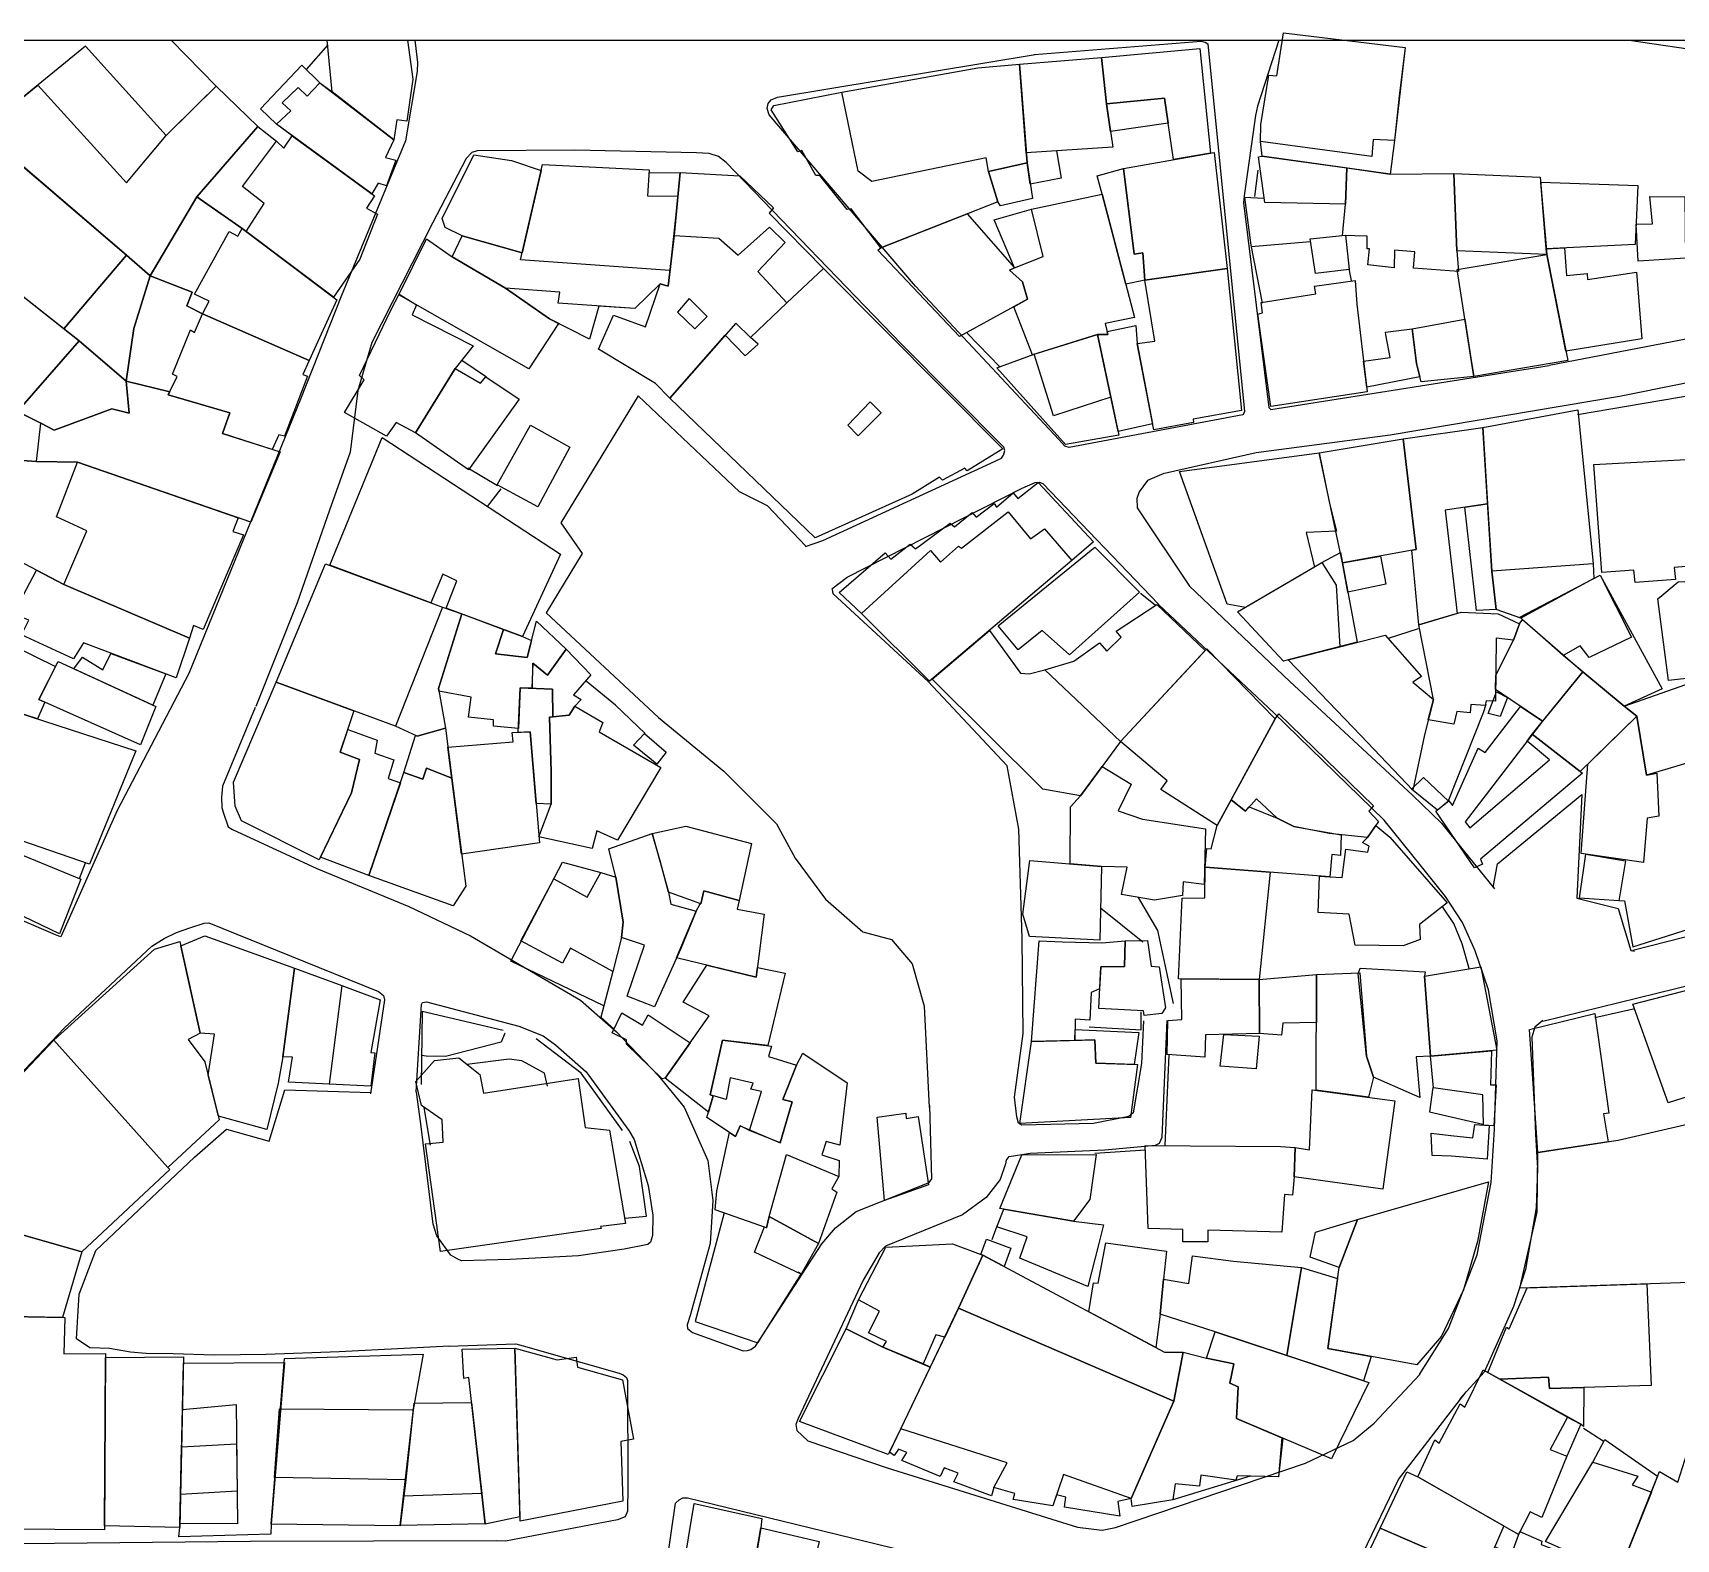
# Model space of a CAD drawing. Header units: centimetres. Extents: x 6155 to 7007, y 1466 to 2152.
# Drawn here: x 6301 to 6462.6, y 2003.4 to 2151.5 of the extents above; entities that cross this region are included whole.
import ezdxf

# ---------------------------------------------------------------- set-up
doc = ezdxf.new("R2010")
doc.units = ezdxf.units.CM

msp = doc.modelspace()

# ---------------------------------------------------------------- linework, layer by layer
at = {"color": 7}
for points in [[(6155.54, 2150.82), (7006.83, 2150.82), (7006.83, 1468.12), (6155.54, 1468.12)], [(6434.89, 2140.95), (6434.48, 2137.64), (6421.88, 2139.41), (6421.73, 2140.85), (6421.76, 2142.51), (6422.56, 2147.35), (6423.32, 2147.31), (6423.99, 2151.52), (6435.96, 2150.09), (6434.89, 2140.95)], [(6421.73, 2140.85), (6421.76, 2142.51), (6422.56, 2147.35), (6423.32, 2147.31), (6423.99, 2151.52), (6435.96, 2150.09), (6435.37, 2145.29), (6434.89, 2140.95), (6432.82, 2141.05), (6432.69, 2139.36), (6421.73, 2140.85)], [(6279.41, 2141.85), (6287.41, 2149.17), (6310.22, 2129.66), (6304.06, 2122.42), (6279.41, 2141.85)], [(6406.57, 2144.54), (6407.19, 2140.29), (6398.69, 2139.72), (6398.02, 2148.46), (6406.09, 2149.1), (6406.57, 2144.54)], [(6413.18, 2139.06), (6412.3, 2145.1), (6406.57, 2144.54), (6406.09, 2149.1), (6415.75, 2149.98), (6416.8, 2139.69), (6413.18, 2139.06)], [(6324.97, 2142.56), (6323.38, 2144.06), (6327.46, 2148.36), (6329.23, 2146.6), (6336.49, 2140.99), (6335.68, 2139.28), (6336.69, 2138.99), (6335.79, 2136.49), (6334.98, 2136.75), (6334.34, 2135.68), (6324.97, 2142.56)], [(6398.77, 2138.73), (6394.98, 2137.89), (6395.9, 2134.91), (6384.4, 2130.39), (6381.49, 2134.21), (6381.07, 2134.14), (6378.38, 2137.51), (6378, 2137.49), (6376.63, 2139.95), (6376.23, 2139.81), (6373.61, 2143.95), (6373.86, 2144.38), (6380.55, 2145.69), (6393.93, 2148.09), (6398.02, 2148.46), (6398.77, 2138.73)], [(6382.16, 2137.92), (6380.55, 2145.69), (6393.93, 2148.09), (6398.02, 2148.46), (6398.77, 2138.73), (6394.98, 2137.89), (6394.74, 2139.24), (6383.52, 2136.92), (6382.16, 2137.92)], [(6301.49, 2146.38), (6310.23, 2136.76), (6314.11, 2141.42), (6319.02, 2146.27), (6323.14, 2142.33), (6317.13, 2135.4), (6312.53, 2127.63), (6310.22, 2129.66), (6296.05, 2141.78), (6299.22, 2144.52), (6301.49, 2146.38)], [(6326.51, 2141.41), (6324.97, 2142.56), (6326.37, 2143.86), (6325.54, 2144.64), (6327.1, 2146.16), (6327.98, 2145.31), (6329.23, 2146.6), (6330.45, 2145.71), (6336.49, 2140.99), (6335.68, 2139.28), (6336.69, 2138.99), (6335.79, 2136.49), (6334.98, 2136.75), (6334.34, 2135.68), (6326.51, 2141.41)], [(6412.66, 2142.63), (6406.97, 2141.81), (6406.57, 2144.54), (6412.3, 2145.1), (6412.66, 2142.63)], [(6305.57, 2121.23), (6299.49, 2114.3), (6294.7, 2117.01), (6291.55, 2119.48), (6271.67, 2135.11), (6279.48, 2141.89), (6305.57, 2121.23)], [(6323.14, 2142.33), (6324.96, 2140.88), (6325.68, 2140.19), (6326.51, 2141.41), (6334.6, 2135.49), (6333.83, 2134.27), (6334.91, 2133.69), (6333.17, 2129.27), (6330.56, 2125.54), (6321.99, 2132), (6321.59, 2132.3), (6317.13, 2135.4), (6323.14, 2142.33)], [(6321.99, 2132), (6323.77, 2134.75), (6321.62, 2136.4), (6324.96, 2140.88), (6325.68, 2140.19), (6326.51, 2141.41), (6334.6, 2135.49), (6333.83, 2134.27), (6334.91, 2133.69), (6333.17, 2129.27), (6330.56, 2125.54), (6321.99, 2132)], [(6350.98, 2138), (6349.13, 2129.9), (6343.24, 2131.55), (6341.55, 2132.39), (6341.27, 2133.28), (6344.37, 2139.54), (6348.06, 2138.96), (6350.98, 2138)], [(6410.35, 2127.22), (6410.17, 2129.89), (6409.3, 2129.75), (6408.26, 2138.2), (6417.18, 2139.75), (6418.44, 2128.36), (6410.35, 2127.22)], [(6430.2, 2138.24), (6430.09, 2134.67), (6422.16, 2134.85), (6421.54, 2139.34), (6421.88, 2139.41), (6430.2, 2138.24)], [(6356.67, 2124.66), (6355.73, 2121.42), (6351.8, 2123.41), (6347.49, 2126.41), (6342.23, 2129.49), (6343.24, 2131.55), (6349.13, 2129.9), (6351.12, 2138.59), (6361.62, 2138.05), (6361.6, 2137.76), (6364.67, 2137.79), (6364.44, 2135.45), (6363.66, 2128.15), (6363.48, 2126.6), (6362.69, 2126.84), (6360.21, 2124.42), (6356.67, 2124.66)], [(6363.48, 2126.6), (6362.69, 2126.84), (6360.21, 2124.42), (6352.67, 2124.94), (6352.84, 2126.02), (6347.49, 2126.41), (6342.23, 2129.49), (6343.24, 2131.55), (6349.13, 2129.9), (6351.12, 2138.59), (6361.62, 2138.05), (6361.6, 2137.76), (6364.67, 2137.79), (6364.06, 2131.6), (6363.48, 2126.6)], [(6363.66, 2128.15), (6348.97, 2129.2), (6351.12, 2138.59), (6361.62, 2138.05), (6361.46, 2135.51), (6364.44, 2135.45), (6363.66, 2128.15)], [(6364.67, 2137.79), (6370.52, 2137.47), (6373.85, 2134.31), (6373.4, 2133.81), (6378.77, 2128.34), (6375.16, 2124.97), (6371.59, 2121.56), (6370.14, 2122.97), (6363.63, 2115.59), (6362.25, 2117.06), (6356.64, 2120.43), (6358.1, 2123.77), (6361.26, 2122.61), (6362.69, 2126.84), (6363.48, 2126.6), (6364.06, 2131.6), (6364.67, 2137.79)], [(6398.77, 2138.73), (6399.31, 2135.23), (6396.15, 2134.53), (6395.9, 2134.91), (6394.98, 2137.89), (6398.77, 2138.73)], [(6410.35, 2127.22), (6408.48, 2126.82), (6406.15, 2135.67), (6405.66, 2137.47), (6408.26, 2138.2), (6409.3, 2129.75), (6410.17, 2129.89), (6410.35, 2127.22)], [(6440.74, 2137.68), (6441.02, 2130.1), (6441.21, 2128.07), (6436.77, 2128.38), (6436.91, 2129.98), (6434.91, 2130.15), (6434.88, 2128.43), (6432.28, 2128.72), (6432.45, 2130.3), (6432.22, 2130.3), (6432.21, 2131.54), (6429.79, 2131.6), (6430.09, 2134.67), (6430.2, 2138.24), (6434.48, 2137.64), (6440.74, 2137.68)], [(6449.23, 2137.32), (6449.88, 2129.74), (6441.02, 2130.1), (6440.74, 2137.68), (6449.23, 2137.32)], [(6449.28, 2136.83), (6458.84, 2136.52), (6458.56, 2130.7), (6449.83, 2130.28), (6449.28, 2136.83)], [(6317.13, 2135.4), (6319.57, 2133.7), (6319.64, 2133.65), (6321.59, 2132.3), (6330.91, 2125.27), (6328.19, 2119.31), (6317.68, 2123.88), (6316.14, 2124.68), (6316.67, 2126.03), (6312.53, 2127.63), (6317.13, 2135.4)], [(6395.53, 2133.13), (6399.21, 2134.18), (6406.15, 2135.67), (6409.35, 2123.53), (6406.45, 2122.95), (6406.71, 2121.87), (6405.69, 2121.85), (6399.31, 2119.88), (6397.48, 2124.59), (6398.83, 2125.34), (6398.33, 2127.04), (6397.06, 2128.18), (6397.55, 2128.41), (6395.53, 2133.13)], [(6399.21, 2134.18), (6406.15, 2135.67), (6409.35, 2123.53), (6406.45, 2122.95), (6406.71, 2121.87), (6405.69, 2121.85), (6399.31, 2119.88), (6397.48, 2124.59), (6398.83, 2125.34), (6398.33, 2127.04), (6397.06, 2128.18), (6397.55, 2128.41), (6400.37, 2129.53), (6399.21, 2134.18)], [(6463.52, 2129.36), (6458.87, 2129.09), (6458.66, 2132.72), (6460.28, 2132.76), (6460.02, 2135.44), (6463.45, 2135.4), (6463.52, 2129.36)], [(6392.88, 2133.72), (6397.55, 2128.41), (6397.06, 2128.18), (6398.33, 2127.04), (6398.83, 2125.34), (6392.14, 2121.66), (6384.09, 2130.14), (6384.4, 2130.39), (6392.88, 2133.72)], [(6317.68, 2123.88), (6318.34, 2125.13), (6316.9, 2125.83), (6320.31, 2131.98), (6321.17, 2131.53), (6321.59, 2132.3), (6330.91, 2125.27), (6328.19, 2119.31), (6317.68, 2123.88)], [(6364.06, 2131.6), (6368.45, 2131.32), (6370.38, 2129.67), (6373.43, 2132.42), (6374.98, 2130.9), (6372.3, 2128.07), (6375.16, 2124.97), (6371.59, 2121.56), (6370.14, 2122.97), (6363.63, 2115.59), (6362.25, 2117.06), (6356.64, 2120.43), (6358.1, 2123.77), (6361.26, 2122.61), (6362.69, 2126.84), (6363.48, 2126.6), (6364.06, 2131.6)], [(6426.62, 2131.26), (6430.08, 2131.63), (6430.44, 2128.24), (6427.12, 2127.85), (6426.62, 2131.26)], [(6352.7, 2122.96), (6349.77, 2118.48), (6337.01, 2125.75), (6339.71, 2131.28), (6342.23, 2129.49), (6347.49, 2126.41), (6351.8, 2123.41), (6352.7, 2122.96)], [(6441.06, 2128.25), (6449.88, 2129.74), (6451.94, 2119.3), (6442.69, 2117.74), (6441.06, 2128.25)], [(6449.83, 2130.28), (6451.62, 2130.37), (6451.81, 2127.68), (6453.84, 2127.85), (6453.88, 2127.27), (6458.71, 2127.99), (6459.22, 2121.45), (6451.76, 2120.21), (6450.28, 2127.74), (6449.88, 2129.74), (6449.83, 2130.28)], [(6312.53, 2127.63), (6310.94, 2122.44), (6310.2, 2117.28), (6305.57, 2121.23), (6304.06, 2122.42), (6310.22, 2129.66), (6312.53, 2127.63)], [(6378.77, 2128.34), (6396.38, 2110.63), (6392.89, 2108.45), (6392.64, 2108.71), (6390.47, 2107.53), (6390.16, 2107.82), (6387.47, 2106.18), (6377.95, 2101.87), (6363.63, 2115.59), (6369.09, 2121.79), (6371.04, 2119.78), (6372.34, 2120.91), (6371.59, 2121.56), (6375.16, 2124.97), (6378.77, 2128.34)], [(6410.35, 2127.22), (6418.44, 2128.36), (6419.87, 2114.39), (6415.09, 2113.54), (6415.14, 2113.21), (6411.23, 2112.48), (6409.61, 2120.99), (6411.32, 2121.2), (6410.35, 2127.22)], [(6312.53, 2127.63), (6316.67, 2126.03), (6316.14, 2124.68), (6317.68, 2123.88), (6328.19, 2119.31), (6327.57, 2117.94), (6328, 2117.78), (6325.75, 2111.87), (6325.21, 2112), (6324.54, 2110.56), (6319.66, 2112.12), (6320.38, 2114.17), (6314.32, 2115.94), (6314.48, 2116.21), (6310.2, 2117.28), (6310.94, 2122.44), (6312.53, 2127.63)], [(6427.18, 2125.85), (6427.04, 2126.61), (6431.04, 2127.18), (6431.19, 2124.85), (6432.23, 2116.22), (6422.75, 2114.77), (6421.46, 2123.87), (6421.91, 2124.01), (6421.79, 2125.02), (6427.18, 2125.85)], [(6338.73, 2124.77), (6338.31, 2123.8), (6344.32, 2120.75), (6342.54, 2118.52), (6338.65, 2112.2), (6336.73, 2113.21), (6335.8, 2111.86), (6331.64, 2114.19), (6333.58, 2117.42), (6333.12, 2117.82), (6336.22, 2124.27), (6337.04, 2125.83), (6338.73, 2124.77)], [(6367.3, 2123.64), (6365.55, 2125.41), (6364.39, 2124.07), (6366.09, 2122.42), (6367.3, 2123.64)], [(6314.32, 2115.94), (6315.21, 2117.73), (6314.73, 2117.95), (6316.5, 2122.32), (6316.9, 2122.06), (6317.68, 2123.88), (6328.19, 2119.31), (6327.57, 2117.94), (6328, 2117.78), (6325.75, 2111.87), (6325.21, 2112), (6324.54, 2110.56), (6319.66, 2112.12), (6320.38, 2114.17), (6314.32, 2115.94)], [(6442.69, 2117.74), (6437.52, 2117.21), (6437.06, 2119), (6436.63, 2122.42), (6441.81, 2123.38), (6442.41, 2119.55), (6442.41, 2119.54), (6442.69, 2117.74)], [(6405.69, 2121.85), (6407, 2115.7), (6407.8, 2111.98), (6402.54, 2111.04), (6395.8, 2118.58), (6399.48, 2119.94), (6405.69, 2121.85)], [(6399.48, 2119.94), (6405.69, 2121.85), (6407, 2115.7), (6401.37, 2113.88), (6399.48, 2119.94)], [(6406.71, 2121.87), (6406.64, 2122.17), (6409.47, 2122.74), (6409.61, 2120.99), (6411.11, 2113.09), (6407.72, 2112.32), (6405.69, 2121.85), (6406.71, 2121.87)], [(6431.86, 2119.23), (6434.47, 2119.61), (6434.05, 2121.83), (6434.02, 2122.08), (6436.63, 2122.42), (6437.06, 2119), (6437.39, 2117.71), (6432.17, 2116.69), (6431.86, 2119.23)], [(6305.57, 2121.23), (6310.2, 2117.28), (6310.47, 2114.14), (6308.78, 2114.55), (6303.11, 2112.46), (6301.8, 2113.14), (6299.49, 2114.3), (6305.57, 2121.23)], [(6338.65, 2112.2), (6342.54, 2118.52), (6345.02, 2117.08), (6345.56, 2117.71), (6348.84, 2115.49), (6343.85, 2108.55), (6338.65, 2112.2)], [(6298.49, 2114.86), (6299.49, 2114.3), (6301.8, 2113.14), (6303.11, 2112.46), (6308.78, 2114.55), (6310.47, 2114.14), (6310.2, 2117.28), (6314.48, 2116.21), (6314.32, 2115.94), (6320.38, 2114.17), (6319.66, 2112.12), (6325.32, 2110.32), (6322.43, 2103.41), (6321.34, 2103.79), (6321.28, 2103.81), (6321.19, 2103.84), (6305.4, 2109.31), (6301.38, 2109.39), (6297.73, 2109.63), (6298.49, 2114.86)], [(6301.38, 2109.39), (6301.8, 2113.14), (6303.11, 2112.46), (6308.78, 2114.55), (6310.47, 2114.14), (6310.2, 2117.28), (6314.48, 2116.21), (6314.32, 2115.94), (6320.38, 2114.17), (6319.66, 2112.12), (6325.32, 2110.32), (6322.43, 2103.41), (6305.4, 2109.31), (6301.38, 2109.39)], [(6383.35, 2115.25), (6381.14, 2112.94), (6382.16, 2111.91), (6384.44, 2114.16), (6383.35, 2115.25)], [(6454.45, 2099.31), (6454.51, 2097.87), (6447.34, 2093.98), (6444.91, 2094.83), (6444.46, 2098.59), (6443.58, 2112.71), (6452.94, 2114.45), (6454.45, 2099.31)], [(6443.58, 2112.71), (6452.94, 2114.45), (6454.45, 2099.31), (6444.46, 2098.59), (6443.58, 2112.71)], [(6350.65, 2104.92), (6346.68, 2107.07), (6349.96, 2112.96), (6353.82, 2110.79), (6350.65, 2104.92)], [(6444.04, 2105.21), (6439.87, 2104.58), (6441.05, 2094.44), (6437.3, 2093.32), (6436.61, 2100.65), (6437.04, 2100.73), (6435.74, 2111.6), (6443.58, 2112.71), (6444.04, 2105.21)], [(6330.21, 2099.17), (6335.37, 2111.74), (6352.89, 2100.28), (6349.15, 2092.17), (6341.66, 2094.97), (6342.7, 2097.63), (6341.32, 2098.29), (6340.14, 2095.47), (6330.21, 2099.17)], [(6427.5, 2110.22), (6435.74, 2111.6), (6437.04, 2100.73), (6429.78, 2099.4), (6427.5, 2110.22)], [(6304.04, 2097.28), (6296.3, 2101.35), (6289.97, 2102.4), (6292.95, 2109.96), (6301.38, 2109.39), (6305.4, 2109.31), (6321.19, 2103.84), (6320.68, 2102.49), (6321.72, 2102.18), (6317.77, 2092.87), (6316.82, 2093.24), (6316.4, 2092), (6304.04, 2097.28)], [(6321.19, 2103.84), (6320.68, 2102.49), (6321.72, 2102.18), (6317.77, 2092.87), (6316.82, 2093.24), (6316.4, 2092), (6304.04, 2097.28), (6306.32, 2102.56), (6303.34, 2103.95), (6305.4, 2109.31), (6321.19, 2103.84)], [(6427.04, 2099), (6420.24, 2095.03), (6418.44, 2095.36), (6413.77, 2108.4), (6427.5, 2110.22), (6428.48, 2105.4), (6429.2, 2102.52), (6426.23, 2102.41), (6427.04, 2099)], [(6454.51, 2109.07), (6464.78, 2109.65), (6465.54, 2099.21), (6462.41, 2098.95), (6462.52, 2097.76), (6458.57, 2097.48), (6458.44, 2098.68), (6455.3, 2098.47), (6454.51, 2109.07)], [(6382.5, 2094.43), (6380.3, 2096.51), (6384.81, 2100.41), (6385.36, 2099.76), (6387.28, 2101.24), (6387.8, 2100.79), (6391.22, 2103.32), (6391.63, 2102.96), (6393.37, 2104.37), (6393.76, 2103.9), (6395.54, 2105.26), (6395.77, 2104.88), (6397.42, 2106.29), (6397.88, 2105.73), (6399.87, 2107.32), (6405.31, 2101.47), (6403.19, 2099.64), (6389.18, 2087.77), (6382.5, 2094.43)], [(6389.28, 2100.63), (6390.26, 2099.47), (6392.02, 2101.05), (6392.32, 2100.85), (6396.9, 2104.42), (6399.1, 2101.78), (6400.49, 2102.76), (6403.19, 2099.64), (6389.18, 2087.77), (6382.5, 2094.43), (6389.28, 2100.63)], [(6444.91, 2094.83), (6442.97, 2094.72), (6441.82, 2104.88), (6444.04, 2105.21), (6444.46, 2098.59), (6444.91, 2094.83)], [(6405.45, 2100.96), (6409.82, 2096.52), (6402.94, 2090.37), (6400.27, 2092.76), (6397.9, 2090.87), (6395.93, 2093.22), (6405.45, 2100.96)], [(6341.29, 2095.04), (6343.2, 2094.4), (6340.89, 2087.05), (6341.58, 2083.16), (6338.79, 2082.38), (6336.66, 2083.35), (6324.95, 2087.69), (6329.78, 2099.33), (6341.29, 2095.04)], [(6329.78, 2099.33), (6341.29, 2095.04), (6336.66, 2083.35), (6324.95, 2087.69), (6329.78, 2099.33)], [(6427.77, 2099.43), (6429.59, 2100.42), (6431.24, 2091.6), (6424.46, 2089.88), (6423.98, 2089.76), (6419.47, 2094.58), (6427.77, 2099.43)], [(6427.77, 2099.43), (6429.16, 2097.22), (6429.52, 2091.15), (6423.98, 2089.76), (6419.47, 2094.58), (6427.77, 2099.43)], [(6433.53, 2100.08), (6434.06, 2097.31), (6430.32, 2096.52), (6429.78, 2099.4), (6433.53, 2100.08)], [(6316.4, 2092), (6315.11, 2088.1), (6305.98, 2091.54), (6305.02, 2089.98), (6299.88, 2092.32), (6300.63, 2093.76), (6299.09, 2094.4), (6301.38, 2098.68), (6304.04, 2097.28), (6316.4, 2092)], [(6455.14, 2098.2), (6461.22, 2087.03), (6457.49, 2085.33), (6451.49, 2090.3), (6447.23, 2094.08), (6455.14, 2098.2)], [(6447.23, 2094.08), (6455.14, 2098.2), (6458.2, 2092.12), (6454.06, 2090.11), (6453.17, 2091.26), (6451.49, 2090.3), (6447.23, 2094.08)], [(6473.61, 2084.08), (6467.71, 2082.54), (6465.96, 2088.31), (6461.86, 2087.84), (6460.81, 2095.87), (6462.8, 2097.55), (6466.05, 2097.72), (6466.02, 2096.34), (6468.21, 2096.65), (6468.86, 2091.16), (6472.36, 2091.94), (6473.13, 2088.3), (6472.46, 2088.12), (6473.61, 2084.08)], [(6303.25, 2089.22), (6301.6, 2085.97), (6302.19, 2085.71), (6301.45, 2084.08), (6298.21, 2085.13), (6286.11, 2091.1), (6288.75, 2096.34), (6303.25, 2089.22)], [(6347.29, 2092.87), (6346.5, 2090.48), (6349.63, 2090.1), (6350.52, 2093.68), (6353.44, 2090.92), (6351.62, 2088.36), (6350.17, 2089.54), (6350.08, 2087.08), (6348.93, 2087.12), (6348.75, 2083.12), (6346.3, 2083.35), (6346.32, 2083.98), (6343.86, 2084.23), (6344.1, 2086.19), (6340.94, 2086.79), (6340.89, 2087.05), (6343.2, 2094.4), (6347.29, 2092.87)], [(6416.29, 2090.8), (6407.96, 2081.84), (6400.51, 2088.89), (6403.38, 2089.75), (6405.88, 2091.54), (6406.63, 2090.74), (6408.01, 2092.1), (6407.54, 2092.68), (6411.52, 2095.3), (6416.29, 2090.8)], [(6437.3, 2093.32), (6441.46, 2094.56), (6445.11, 2094.41), (6447.18, 2093.4), (6446.59, 2091.81), (6444.9, 2092.02), (6444.84, 2085.81), (6443.92, 2085.86), (6443.83, 2085.39), (6442.41, 2085.49), (6442.34, 2084.68), (6441.03, 2084.8), (6440.73, 2083.56), (6438.22, 2083.99), (6438.73, 2085.98), (6437.3, 2093.32)], [(6347.29, 2092.87), (6349.15, 2092.17), (6350.05, 2091.79), (6349.63, 2090.1), (6346.5, 2090.48), (6347.29, 2092.87)], [(6407.96, 2081.84), (6404.02, 2076.51), (6400.31, 2077.15), (6389.45, 2087.99), (6395.07, 2092.75), (6398.13, 2088.57), (6398.99, 2088.49), (6400.51, 2088.89), (6407.96, 2081.84)], [(6449.46, 2083.84), (6444.85, 2086.95), (6444.87, 2088.37), (6446.59, 2091.81), (6447.18, 2093.4), (6447.49, 2093.85), (6453.42, 2088.71), (6449.46, 2083.84)], [(6407.96, 2081.84), (6416.45, 2090.97), (6423.16, 2084.06), (6417.45, 2073.58), (6411.93, 2077.11), (6412.55, 2077.99), (6407.96, 2081.84)], [(6433.98, 2092.31), (6437.57, 2088.24), (6436.69, 2087.68), (6438.73, 2085.98), (6437.84, 2082.51), (6436.69, 2077.06), (6431.59, 2082.42), (6424.46, 2089.88), (6429.52, 2091.15), (6433.98, 2092.31)], [(6313.09, 2085.3), (6311.59, 2081.53), (6301.6, 2085.97), (6303.5, 2089.72), (6313.09, 2085.3)], [(6314.08, 2088.49), (6312.81, 2085.43), (6305.05, 2089), (6305.88, 2090.13), (6307.89, 2088.89), (6308.69, 2090.51), (6314.08, 2088.49)], [(6353.44, 2090.92), (6355.87, 2088.39), (6354.18, 2086.45), (6354.92, 2085.98), (6354.29, 2085.31), (6353.76, 2084.43), (6352.14, 2084.27), (6352.12, 2086.99), (6350.5, 2087.06), (6350.32, 2087.07), (6350.21, 2087.07), (6350.19, 2087.07), (6350.14, 2087.07), (6350.17, 2089.54), (6351.62, 2088.36), (6353.44, 2090.92)], [(6324.95, 2087.69), (6332.58, 2084.86), (6331.22, 2080.78), (6333.12, 2080.08), (6332.33, 2076.79), (6329.17, 2070.22), (6321.54, 2074.05), (6320.9, 2075.49), (6320.74, 2077.85), (6324.95, 2087.69)], [(6453.42, 2088.71), (6457.49, 2085.33), (6458.73, 2084.33), (6453.15, 2078.9), (6448.43, 2082.58), (6453.42, 2088.71)], [(6457.49, 2085.33), (6465.96, 2088.31), (6468.43, 2080.18), (6465.87, 2079.29), (6465.43, 2080.24), (6459.69, 2078.53), (6458.73, 2084.33), (6457.49, 2085.33)], [(6351.98, 2075.69), (6350.5, 2075.74), (6349.91, 2082.78), (6348.74, 2082.74), (6348.93, 2087.12), (6352.12, 2086.99), (6352.14, 2084.27), (6351.8, 2084.23), (6351.98, 2078.88), (6351.98, 2075.69)], [(6444.93, 2086.72), (6446, 2086.18), (6445.29, 2084.31), (6444.12, 2084.59), (6444.93, 2086.72)], [(6296.25, 2080.28), (6298.21, 2085.13), (6311.13, 2080.94), (6306.58, 2069.78), (6297.93, 2072.76), (6300.01, 2078.85), (6296.25, 2080.28)], [(6362.77, 2079.28), (6358.49, 2072.14), (6356.46, 2073.05), (6356, 2071.34), (6350.77, 2072.46), (6351.98, 2075.69), (6351.98, 2078.88), (6351.8, 2084.23), (6353.76, 2084.43), (6354.29, 2085.31), (6357.07, 2083.71), (6356.69, 2082.81), (6362.77, 2079.28)], [(6423.16, 2084.06), (6423.52, 2084.55), (6432.83, 2075.52), (6432.37, 2074.98), (6433.32, 2073.97), (6432.25, 2072.39), (6428.49, 2072.81), (6425, 2073.48), (6423.38, 2074.32), (6421.32, 2076.22), (6420.25, 2074.99), (6418.83, 2076.12), (6423.16, 2084.06)], [(6453.15, 2078.9), (6453.38, 2078.72), (6443.35, 2070.29), (6443.57, 2069.79), (6442.76, 2069.41), (6438.97, 2074.98), (6440.26, 2076.01), (6440.6, 2075.56), (6443.13, 2081.18), (6443.83, 2080.75), (6447.3, 2085.3), (6449.46, 2083.84), (6441.84, 2073.93), (6442.31, 2073.36), (6450.16, 2080.03), (6447.95, 2081.87), (6448.43, 2082.58), (6453.15, 2078.9)], [(6334.05, 2068.67), (6329.29, 2070.47), (6332.33, 2076.79), (6333.12, 2080.08), (6331.22, 2080.78), (6331.97, 2083.03), (6334.88, 2081.97), (6334.64, 2080.71), (6336.49, 2080.03), (6335.94, 2078.2), (6337.15, 2077.77), (6334.05, 2068.67)], [(6337.5, 2078.8), (6338.65, 2082.44), (6338.79, 2082.38), (6341.58, 2083.16), (6342.2, 2078.25), (6339.72, 2079.22), (6339.35, 2078.14), (6337.5, 2078.8)], [(6458.73, 2084.33), (6459.69, 2078.53), (6460.71, 2078.73), (6460.89, 2074.51), (6459.76, 2074.31), (6459.38, 2069.96), (6453.25, 2070.83), (6453.9, 2079.62), (6458.73, 2084.33)], [(6350.82, 2071.87), (6343.17, 2070.78), (6341.82, 2081.3), (6348.23, 2081.8), (6348.13, 2082.72), (6349.91, 2082.78), (6350.82, 2071.87)], [(6363.28, 2080.81), (6362.37, 2079.61), (6360.06, 2081.5), (6361.15, 2082.64), (6363.28, 2080.81)], [(6334.05, 2068.67), (6337.5, 2078.8), (6339.35, 2078.14), (6339.72, 2079.22), (6342.2, 2078.25), (6343.57, 2067.63), (6342.35, 2065.68), (6334.05, 2068.67)], [(6410.12, 2074.21), (6416.31, 2073.25), (6416.2, 2067.79), (6414.13, 2068.06), (6414.07, 2066.69), (6411.31, 2066.24), (6408.07, 2066.8), (6408.63, 2069.5), (6406.09, 2069.55), (6403.02, 2069.81), (6403.05, 2075.41), (6404.02, 2076.51), (6406.15, 2079.39), (6409, 2077.66), (6407.74, 2075.04), (6410.12, 2074.21)], [(6439.14, 2075.09), (6436.58, 2077.16), (6437.76, 2078.32), (6440.21, 2075.99), (6439.14, 2075.09)], [(6429.65, 2072.68), (6429.6, 2070.64), (6428.74, 2070.74), (6428.56, 2068.54), (6416.28, 2069.49), (6416.46, 2071.32), (6416.89, 2071.28), (6417.45, 2073.58), (6418.83, 2076.12), (6420.25, 2074.99), (6420.62, 2075.43), (6423.38, 2074.32), (6424.99, 2073.49), (6425, 2073.48), (6429.65, 2072.68)], [(6361.9, 2072.81), (6365.22, 2073.53), (6371.69, 2071.81), (6370.47, 2066.22), (6367, 2067.16), (6366.68, 2065.87), (6363.5, 2067.02), (6362.69, 2070.12), (6361.9, 2072.81)], [(6433.07, 2073.6), (6434.45, 2072.44), (6440.07, 2065.99), (6437.35, 2063.85), (6437.43, 2062.37), (6435.74, 2061.77), (6431.02, 2061.82), (6430.44, 2064.88), (6427.4, 2065.03), (6427.53, 2068.62), (6428.56, 2068.54), (6429.75, 2068.46), (6430.13, 2071.27), (6432.27, 2070.95), (6432.4, 2071.56), (6431.77, 2071.91), (6432.25, 2072.39), (6433.07, 2073.6)], [(6363.5, 2067.02), (6363.73, 2065.85), (6366.23, 2065.17), (6364.73, 2061.5), (6362.13, 2055.74), (6359.46, 2056.8), (6361.15, 2061.83), (6358.88, 2062.57), (6359.05, 2064.07), (6358.34, 2068.52), (6357.64, 2071.28), (6361.9, 2072.81), (6363.5, 2067.02)], [(6305.73, 2068.31), (6303.62, 2062.94), (6296.44, 2066.37), (6299.03, 2071.06), (6305.73, 2068.31)], [(6358.03, 2059.23), (6357.16, 2055.85), (6348.02, 2060.25), (6353.09, 2069.98), (6356.87, 2068.98), (6358.34, 2068.52), (6359.05, 2064.07), (6358.88, 2062.57), (6358.03, 2059.23)], [(6399.05, 2070.15), (6406.09, 2069.55), (6405.92, 2062.31), (6399.02, 2062.66), (6398.37, 2064.88), (6399.05, 2070.15)], [(6453.08, 2066.44), (6453.71, 2070.76), (6457.61, 2070.11), (6456.96, 2066.17), (6453.08, 2066.44)], [(6348.99, 2062.26), (6352.25, 2068.34), (6355.52, 2066.54), (6356.87, 2068.98), (6358.34, 2068.52), (6359.05, 2064.07), (6358.88, 2062.57), (6358.03, 2059.23), (6353.87, 2061.54), (6353.08, 2060.05), (6348.99, 2062.26)], [(6422.69, 2068.99), (6421.6, 2058.44), (6413.67, 2058.51), (6414.03, 2066.45), (6416.26, 2066.47), (6416.28, 2069.49), (6422.69, 2068.99)], [(6370.47, 2066.22), (6370.26, 2065.36), (6372.91, 2064.87), (6372.13, 2058.68), (6364.31, 2060.56), (6366.23, 2065.17), (6366.64, 2065.89), (6366.68, 2065.87), (6367, 2067.16), (6370.47, 2066.22)], [(6303.08, 2052.49), (6312.97, 2061.43), (6315.46, 2062.19), (6317.47, 2053.17), (6316.28, 2052.55), (6317.92, 2050.36), (6319.33, 2044.66), (6314.29, 2039.97), (6303.08, 2052.49)], [(6315.56, 2061.76), (6317.93, 2062.73), (6326.75, 2059.56), (6325.6, 2050.83), (6325.13, 2048.26), (6324.02, 2043.69), (6319.25, 2044.99), (6318.24, 2049.04), (6318.86, 2053.07), (6317.47, 2053.17), (6315.56, 2061.76)], [(6405.91, 2057.52), (6405.08, 2057.17), (6404.95, 2054.43), (6403.51, 2054.55), (6403.48, 2052.46), (6399.21, 2052.36), (6399.97, 2062.24), (6402.26, 2062.14), (6406.13, 2062.06), (6408.42, 2062.24), (6408.35, 2059.72), (6406.01, 2059.68), (6405.91, 2057.52)], [(6410.62, 2062.28), (6410.96, 2059.74), (6411.75, 2059.7), (6412.39, 2055.66), (6412.01, 2055.11), (6410.28, 2054.92), (6410.23, 2055.35), (6405.82, 2055.6), (6406.01, 2059.68), (6408.35, 2059.72), (6408.42, 2062.24), (6410.62, 2062.28)], [(6331.39, 2057.84), (6335.16, 2056.46), (6334.25, 2051.28), (6334.64, 2051.24), (6334.23, 2047.97), (6330.16, 2048.14), (6326.16, 2048.36), (6326.55, 2050.81), (6325.6, 2050.83), (6326.75, 2059.56), (6331.39, 2057.84)], [(6326.16, 2048.36), (6326.55, 2050.81), (6325.6, 2050.83), (6326.75, 2059.56), (6331.39, 2057.84), (6330.16, 2048.14), (6326.16, 2048.36)], [(6367.44, 2045.39), (6363.19, 2048.75), (6367.5, 2054.88), (6364.95, 2056.21), (6367.27, 2059.85), (6372.13, 2058.68), (6372.25, 2059.61), (6375, 2059.07), (6373.29, 2051.94), (6368.81, 2052.49), (6367.61, 2047.09), (6367.91, 2047), (6367.44, 2045.39)], [(6421.6, 2058.44), (6427.23, 2058.93), (6427.23, 2054.21), (6423.92, 2054.16), (6423.8, 2052.97), (6421.62, 2053.14), (6421.6, 2058.44)], [(6427.21, 2047.56), (6427.23, 2058.93), (6431.48, 2059.1), (6432.16, 2050.92), (6432.85, 2048.84), (6432.36, 2046.86), (6427.21, 2047.56)], [(6431.32, 2059.01), (6431.52, 2059.57), (6437.91, 2059.2), (6437.86, 2058.78), (6438.44, 2050.92), (6437.04, 2050.84), (6437.39, 2046.84), (6432.85, 2048.84), (6432.16, 2050.92), (6431.32, 2059.01)], [(6443.38, 2059.7), (6444.95, 2051.49), (6438.44, 2050.92), (6437.86, 2058.78), (6443.38, 2059.7)], [(6421.6, 2058.44), (6421.62, 2053.14), (6416.32, 2053), (6416.25, 2050.8), (6412.56, 2051.06), (6412.6, 2054.41), (6413.99, 2054.51), (6413.94, 2058.51), (6421.6, 2058.44)], [(6468.25, 2048.36), (6461.82, 2046.32), (6458.34, 2056.03), (6465.19, 2057.8), (6466.03, 2055.4), (6468.25, 2048.36)], [(6359.4, 2052.5), (6357.98, 2053.19), (6358.91, 2055.17), (6360.97, 2053.95), (6361.5, 2054.97), (6365.63, 2052.23), (6363.19, 2048.75), (6362.9, 2048.68), (6359.38, 2052.07), (6359.4, 2052.5)], [(6454.6, 2055.1), (6455.97, 2045.3), (6455.45, 2045.24), (6455.91, 2042.48), (6448.99, 2041.43), (6448.17, 2053.54), (6454.6, 2055.1)], [(6314.29, 2039.97), (6314.47, 2039.77), (6305.81, 2031.67), (6299.86, 2033.38), (6291.11, 2039.87), (6303.08, 2052.49), (6314.29, 2039.97)], [(6371.49, 2043.61), (6370.56, 2044.07), (6370.1, 2043.01), (6367.29, 2044.88), (6367.91, 2047), (6367.61, 2047.09), (6368.81, 2052.49), (6373.65, 2051.9), (6373.34, 2050.86), (6376.09, 2050.03), (6374.74, 2046.65), (6375.67, 2046.41), (6374.49, 2042.37), (6371.49, 2043.61)], [(6367.61, 2047.09), (6368.81, 2052.49), (6373.65, 2051.9), (6373.34, 2050.86), (6376.09, 2050.03), (6374.74, 2046.65), (6375.67, 2046.41), (6374.49, 2042.37), (6371.49, 2043.61), (6372.67, 2047.42), (6371.61, 2047.66), (6371.83, 2048.24), (6369.58, 2048.79), (6369.17, 2046.65), (6367.61, 2047.09)], [(6405.42, 2052.5), (6405.55, 2050.21), (6409.62, 2050.08), (6408.94, 2044.88), (6398.06, 2044.28), (6399.21, 2052.36), (6405.42, 2052.5)], [(6403.49, 2053.52), (6409.77, 2053.23), (6409.3, 2050.09), (6405.55, 2050.21), (6405.42, 2052.5), (6403.48, 2052.46), (6403.49, 2053.52)], [(6421.58, 2052.86), (6421.29, 2049.65), (6417.76, 2049.93), (6418.12, 2053.05), (6421.58, 2052.86)], [(6339.61, 2042.27), (6341.36, 2042.44), (6341.25, 2044.64), (6339.22, 2046.04), (6338.68, 2048.4), (6340.51, 2050.48), (6342.91, 2050.75), (6344.97, 2049.1), (6345.32, 2047.26), (6354.62, 2048.71), (6355.33, 2043.9), (6357.72, 2043.63), (6359.3, 2034.44), (6356.83, 2034.15), (6356.9, 2033.95), (6341.09, 2031.69), (6339.61, 2042.27)], [(6373.42, 2035.13), (6373.16, 2034.04), (6368.11, 2035.8), (6368.25, 2037.65), (6369.52, 2043.4), (6370.1, 2043.01), (6370.56, 2044.07), (6374.49, 2042.37), (6375.67, 2046.41), (6374.74, 2046.65), (6376.09, 2050.03), (6376.71, 2051.21), (6381.07, 2048.29), (6380.36, 2042.15), (6379.03, 2042.5), (6378.59, 2041.19), (6380.3, 2040.64), (6380.25, 2039.09), (6379.58, 2037.87), (6380.08, 2037.52), (6378.27, 2032.47), (6373.42, 2035.13)], [(6444.45, 2051.44), (6444.34, 2048.09), (6444.91, 2048.08), (6444.67, 2044.07), (6443.66, 2044.13), (6443.59, 2047.1), (6438.75, 2047.8), (6438.44, 2050.92), (6444.45, 2051.44)], [(6433.77, 2037.84), (6425.04, 2039.03), (6425.15, 2041.91), (6426.53, 2041.69), (6426.82, 2047.61), (6434.94, 2046.51), (6433.77, 2037.84)], [(6384.76, 2036.7), (6384.04, 2044.92), (6386.85, 2045.31), (6386.88, 2044.77), (6388.07, 2044.96), (6389.07, 2038.26), (6384.76, 2036.7)], [(6440.52, 2041.07), (6438.6, 2041.14), (6438.5, 2043.32), (6440.45, 2043.09), (6442.61, 2042.86), (6442.81, 2044.19), (6444.2, 2044.1), (6444.03, 2040.77), (6440.52, 2041.07)], [(6448.99, 2041.43), (6456.91, 2042.63), (6469.53, 2045.55), (6471, 2041.21), (6471.43, 2041.3), (6470.92, 2028.87), (6447.23, 2028.11), (6448.92, 2035.56), (6448.99, 2041.43)], [(6373.42, 2035.13), (6375.12, 2041.23), (6380.25, 2039.09), (6379.58, 2037.87), (6380.08, 2037.52), (6378.27, 2032.47), (6373.42, 2035.13)], [(6403.35, 2034.69), (6396.08, 2035.92), (6398.26, 2041.19), (6405.57, 2041.23), (6404.93, 2036.82), (6403.35, 2034.69)], [(6425.04, 2039.03), (6424.88, 2037.25), (6424.07, 2037.29), (6423.82, 2033.6), (6416.56, 2033.81), (6416.55, 2032.64), (6414.1, 2032.65), (6414.09, 2033.86), (6410.67, 2033.95), (6410.4, 2042.13), (6423.69, 2042.03), (6425.15, 2041.91), (6425.04, 2039.03)], [(6283.3, 2031.14), (6291.39, 2039.67), (6299.86, 2033.38), (6305.81, 2031.67), (6303.91, 2025.21), (6298.71, 2025.32), (6287.69, 2024.94), (6287.66, 2023.91), (6285.95, 2023.63), (6285.79, 2024.64), (6283.3, 2031.14)], [(6444.15, 2038.55), (6443.08, 2032.68), (6441.7, 2027.94), (6439.53, 2023.36), (6437.1, 2020.56), (6428.34, 2022.17), (6429.45, 2030.14), (6431.25, 2034.83), (6444.15, 2038.55)], [(6378.27, 2032.47), (6376.57, 2029.48), (6371.96, 2031.63), (6372.94, 2034.12), (6373.16, 2034.04), (6373.42, 2035.13), (6378.27, 2032.47)], [(6403.35, 2034.69), (6406.3, 2034.31), (6405.82, 2032.49), (6404.75, 2028.25), (6398.07, 2031.03), (6398.77, 2033.15), (6395.8, 2034.14), (6396.48, 2035.85), (6399.94, 2035.26), (6403.35, 2034.69)], [(6429.45, 2030.14), (6426.61, 2031.13), (6427.13, 2033.61), (6431.25, 2034.83), (6429.45, 2030.14)], [(6394.43, 2031.35), (6394.23, 2031.39), (6394.78, 2032.92), (6397.17, 2032.02), (6396.51, 2030.23), (6394.43, 2031.35)], [(6389.26, 2020.34), (6388.55, 2020.67), (6384.6, 2022.3), (6380.97, 2024.09), (6382.21, 2026.96), (6384.89, 2032.11), (6391.45, 2032.45), (6394.43, 2031.35), (6392.02, 2026.13), (6389.26, 2020.34)], [(6394.43, 2031.35), (6392.02, 2026.13), (6390.67, 2023.29), (6389.81, 2023.51), (6388.55, 2020.67), (6384.6, 2022.3), (6384.94, 2022.84), (6383.18, 2023.7), (6384.26, 2025.83), (6382.21, 2026.96), (6384.89, 2032.11), (6391.45, 2032.45), (6394.43, 2031.35)], [(6394.43, 2031.35), (6412.27, 2021.8), (6414.11, 2021.81), (6413.21, 2016.99), (6392.02, 2026.13), (6394.43, 2031.35)], [(6404.83, 2025.78), (6405.3, 2028.62), (6405.77, 2028.58), (6406.51, 2032.54), (6412.49, 2031.73), (6412.19, 2028.99), (6411.86, 2025.55), (6411.42, 2022.25), (6404.83, 2025.78)], [(6424.3, 2021.47), (6417.27, 2023.79), (6411.86, 2025.55), (6412.19, 2028.99), (6414.67, 2028.56), (6415.03, 2031.26), (6419.06, 2030.75), (6425.76, 2030.11), (6424.3, 2021.47)], [(6425.76, 2030.11), (6429.3, 2029.05), (6428.34, 2022.17), (6432.61, 2021.38), (6431.86, 2018.98), (6424.3, 2021.47), (6425.76, 2030.11)], [(6459.72, 2028.51), (6460.14, 2018.54), (6450.13, 2018.23), (6450.04, 2019.33), (6445.26, 2019.15), (6444.08, 2019.8), (6445.91, 2024.26), (6446.18, 2024.1), (6447.96, 2028.13), (6459.72, 2028.51)], [(6298.71, 2025.32), (6304.17, 2025.21), (6304.07, 2021.65), (6308.14, 2021.66), (6308.05, 2004.33), (6298.29, 2004.41), (6298.71, 2025.32)], [(6409.01, 2007.4), (6407.71, 2007.12), (6407.88, 2005.68), (6402.45, 2006.56), (6402.6, 2007.55), (6401.66, 2007.76), (6401.3, 2006.69), (6397.41, 2007.33), (6397.56, 2007.9), (6395.49, 2008.49), (6395.27, 2007.68), (6391.57, 2009.06), (6392.01, 2009.9), (6390.62, 2010.43), (6390.22, 2009.57), (6386.45, 2011.16), (6386.96, 2011.93), (6386.13, 2012.26), (6385.71, 2011.63), (6385.23, 2011.96), (6386.36, 2014.26), (6392.02, 2026.13), (6413.21, 2016.99), (6409.01, 2007.4)], [(6392.02, 2026.13), (6413.21, 2016.99), (6409.01, 2007.4), (6402.34, 2009.76), (6401.3, 2006.69), (6397.41, 2007.33), (6397.56, 2007.9), (6395.49, 2008.49), (6396.8, 2010.93), (6386.36, 2014.26), (6392.02, 2026.13)], [(6385.23, 2011.96), (6385.12, 2011.73), (6376.39, 2014.97), (6380.97, 2024.09), (6384.6, 2022.3), (6389.26, 2020.34), (6385.23, 2011.96)], [(6432.37, 2018.81), (6428.7, 2011.31), (6419.38, 2015.27), (6419.54, 2018.39), (6418.7, 2018.74), (6419.09, 2020.64), (6416.41, 2021.22), (6417.27, 2023.79), (6432.37, 2018.81)], [(6337.67, 2009.26), (6337.12, 2004.74), (6324.44, 2004.88), (6325.77, 2021.17), (6339.39, 2021.6), (6338.4, 2016.12), (6337.67, 2009.26)], [(6348.91, 2005.6), (6345.48, 2004.9), (6343.88, 2019.32), (6343.39, 2019.22), (6343.23, 2022.08), (6348.41, 2022.19), (6348.91, 2005.6)], [(6348.41, 2022.19), (6352.58, 2021.05), (6354.42, 2021.31), (6354.56, 2020.32), (6358.98, 2019.08), (6360.06, 2013.24), (6358.82, 2013.03), (6359.03, 2007.16), (6348.93, 2005.17), (6348.41, 2022.19)], [(6423.91, 2013.35), (6423.51, 2009.53), (6420.71, 2009.61), (6413.12, 2007.29), (6409.12, 2006.62), (6409.01, 2007.4), (6413.21, 2016.99), (6414.11, 2021.81), (6416.41, 2021.22), (6419.09, 2020.64), (6418.7, 2018.74), (6419.54, 2018.39), (6419.38, 2015.27), (6423.91, 2013.35)], [(6413.21, 2016.99), (6414.11, 2021.81), (6416.41, 2021.22), (6419.09, 2020.64), (6418.7, 2018.74), (6419.54, 2018.39), (6419.38, 2015.27), (6423.84, 2013.37), (6423.51, 2009.53), (6419.42, 2009.65), (6419.31, 2009.2), (6415.87, 2009.71), (6415.72, 2008.61), (6413.33, 2008.86), (6413.12, 2007.29), (6409.12, 2006.62), (6409.01, 2007.4), (6413.21, 2016.99)], [(6308.14, 2021.28), (6315.82, 2021.34), (6315.46, 2004.57), (6308.05, 2004.73), (6308.14, 2021.28)], [(6315.81, 2020.72), (6325.74, 2020.78), (6324.45, 2004.88), (6324.41, 2003.92), (6315.37, 2003.64), (6315.46, 2004.57), (6315.81, 2020.72)], [(6451.9, 2015.42), (6453.23, 2014.72), (6451.84, 2011.56), (6449.4, 2005.53), (6448.23, 2006.1), (6447.09, 2003.87), (6437.19, 2009.54), (6438.88, 2013.18), (6439.28, 2012.86), (6441.35, 2016.71), (6441.83, 2016.39), (6443.62, 2020.06), (6451.9, 2015.42)], [(6443.62, 2020.06), (6451.9, 2015.42), (6450.22, 2012.23), (6451.84, 2011.56), (6449.4, 2005.53), (6448.23, 2006.1), (6447.09, 2003.87), (6437.19, 2009.54), (6438.88, 2013.18), (6439.28, 2012.86), (6441.35, 2016.71), (6441.83, 2016.39), (6443.62, 2020.06)], [(6453.53, 2018.33), (6453.49, 2014.48), (6453.23, 2014.72), (6445.26, 2019.15), (6450.04, 2019.33), (6450.13, 2018.23), (6453.53, 2018.33)], [(6315.71, 2016.17), (6320.99, 2016.64), (6321.13, 2004.93), (6315.47, 2004.95), (6315.71, 2016.17)], [(6338.52, 2016.79), (6344.15, 2016.85), (6345.48, 2004.91), (6337.12, 2004.77), (6338.52, 2016.79)], [(6345.15, 2007.89), (6337.47, 2007.63), (6338.52, 2016.79), (6344.15, 2016.85), (6345.15, 2007.89)], [(6325.25, 2016.22), (6338.4, 2016.12), (6337.67, 2009.26), (6324.76, 2009.47), (6325.25, 2016.22)], [(6315.63, 2012.49), (6321.04, 2012.78), (6321.09, 2008.13), (6315.53, 2007.79), (6315.63, 2012.49)], [(6454.42, 2011), (6455.58, 2013.2), (6460.77, 2009.6), (6460.05, 2007.78), (6457.4, 2001.12), (6453.07, 1990.67), (6449.26, 1991.9), (6453.18, 2001.65), (6449.76, 2003.2), (6454.42, 2011)], [(6463.65, 2000.84), (6460.34, 2002.21), (6459.38, 2000.07), (6457.4, 2001.12), (6460.96, 2010.08), (6462.76, 2009.01), (6463.68, 2011.89), (6468.88, 2010.44), (6466.59, 2000.64), (6463.86, 2001.47), (6463.65, 2000.84)], [(6449.76, 2003.2), (6454.42, 2011), (6458.84, 2009.62), (6458.27, 2008.77), (6460.16, 2008.05), (6457.4, 2001.12), (6453.07, 1990.67), (6449.26, 1991.9), (6451.91, 1998.52), (6453.18, 2001.65), (6449.76, 2003.2)], [(6445.64, 2004.71), (6443.67, 2000.11), (6433.5, 2004.49), (6436.12, 2010.03), (6437.19, 2009.54), (6445.64, 2004.71)], [(6370.74, 1993.18), (6365.08, 1994.7), (6366.01, 1999.95), (6364.93, 2000.17), (6366.04, 2006.92), (6372.69, 2005.44), (6372.58, 2004.52), (6370.74, 1993.18)], [(6375.6, 1991.93), (6370.67, 1993.19), (6372.58, 2004.52), (6378.34, 2003.19), (6375.6, 1991.93)], [(6446.25, 1998.63), (6443.56, 1992.83), (6429.8, 1996.7), (6433.5, 2004.49), (6443.67, 2000.11), (6443.73, 1999.61), (6446.25, 1998.63)], [(6448.96, 1991.16), (6443.56, 1992.83), (6446.25, 1998.63), (6443.73, 1999.61), (6444.76, 2002.66), (6446.45, 2002.02), (6447.24, 2004.18), (6449.4, 2003.22), (6449.31, 2002.9), (6452.35, 2001.74), (6451.28, 1998.75), (6451.91, 1998.52), (6448.96, 1991.16)], [(6444.76, 2002.66), (6446.45, 2002.02), (6447.24, 2004.18), (6449.4, 2003.22), (6449.31, 2002.9), (6452.35, 2001.74), (6451.28, 1998.75), (6451.91, 1998.52), (6450.47, 1994.8), (6445.43, 1996.59), (6446.25, 1998.63), (6443.73, 1999.61), (6444.76, 2002.66)]]:
    msp.add_lwpolyline(points, close=True, dxfattribs=at)
for points in [[(6314.61, 2150.82), (6319.02, 2146.27), (6317.32, 2144.6), (6314.11, 2141.42), (6306.17, 2150.22), (6299.22, 2144.52), (6298.27, 2145.77), (6294.96, 2142.71), (6287.41, 2149.17), (6287.41, 2149.17)], [(6338.57, 2150.82), (6338.84, 2148.61), (6338.8, 2147.71), (6337.64, 2140.89), (6331.36, 2125.71), (6327.34, 2115.49), (6316.34, 2088.53), (6309.29, 2075.05), (6303.77, 2062.64), (6303.55, 2062.69), (6303.23, 2062.84), (6289.87, 2068.58)], [(6337.86, 2150.82), (6338.36, 2146.97), (6337.78, 2142.83), (6336.79, 2142.97), (6336.49, 2140.99), (6330.45, 2145.71), (6329.95, 2150.82)], [(6423.52, 2150.82), (6421.43, 2144.3), (6421.23, 2143.4), (6420.13, 2135.5), (6420.06, 2134.82), (6422.56, 2114.68), (6422.74, 2114.48), (6450.12, 2118.83)], [(6457.99, 2150.82), (6466, 2149.64), (6472.81, 2148.79), (6487.86, 2146.53), (6488.65, 2146.4), (6489.12, 2146.26), (6489.64, 2145.92), (6489.86, 2145.49), (6490.13, 2144.97), (6489.85, 2143.91), (6487.29, 2135.26), (6485.88, 2128.61), (6485.24, 2126.16), (6484.96, 2125.69), (6484.65, 2125.4), (6474.29, 2123.48), (6450.11, 2118.82)], [(6330, 2150.33), (6327.9, 2147.93)], [(6399.49, 2149.41), (6415.89, 2150.69), (6416.3, 2150.62), (6416.54, 2150.45), (6420.16, 2114.3), (6420.09, 2114.12), (6419.98, 2113.96), (6402.9, 2110.74), (6402.49, 2110.87), (6401.9, 2111.54), (6387.8, 2126.61), (6373.41, 2143.45), (6373.22, 2144.08), (6373.31, 2144.59), (6373.6, 2144.93), (6374.23, 2145.21), (6399.58, 2149.41)], [(6377, 2101.02), (6378.68, 2101.6), (6395.62, 2109.4), (6396.25, 2109.72), (6396.47, 2109.99), (6396.58, 2110.46), (6396.48, 2110.78), (6386.47, 2120.88), (6369.19, 2138.78), (6368.44, 2139.38), (6367.52, 2139.66), (6366.26, 2139.74), (6354.3, 2139.99), (6344.7, 2139.91), (6344.18, 2139.75), (6343.62, 2139.16), (6340.32, 2132.82), (6334.35, 2121.08), (6332.97, 2116.37), (6332.21, 2110.29), (6330.18, 2104.59), (6326.99, 2095.48), (6322.94, 2085.3)], [(6401.66, 2139.92), (6402.13, 2137.23), (6399.09, 2136.66), (6398.77, 2138.73), (6398.7, 2139.6), (6398.69, 2139.72)], [(6421.45, 2138.01), (6421.15, 2135.42)], [(6422.07, 2135.23), (6420.16, 2135.33), (6420.76, 2130.65), (6421.88, 2124.93)], [(6420.82, 2130.52), (6426.64, 2131.02)], [(6430.67, 2127.17), (6430.43, 2128.32)], [(6551.46, 2094.87), (6536.69, 2098.13), (6521.53, 2101.85), (6519.08, 2102.18), (6511.96, 2103.23), (6510.42, 2103.53), (6510.09, 2103.78), (6509.93, 2104.28), (6511.78, 2118.88), (6512.65, 2126.93), (6512.43, 2127.36), (6503.27, 2126.25), (6494.6, 2123.97), (6487.85, 2121.97), (6457.03, 2115.78), (6434.48, 2111.96), (6421.3, 2110.22), (6412.29, 2108.21)], [(6392.88, 2121.98), (6396.12, 2118.65)], [(6345.62, 2117.68), (6343.2, 2119.3)], [(6377.03, 2101.06), (6373.26, 2105.02), (6370.51, 2106.39), (6360.54, 2115.84), (6352.92, 2103.33), (6355.02, 2100.33), (6351.49, 2094.5), (6362.52, 2084.22), (6368.95, 2078.92), (6374.14, 2073.75), (6375.96, 2070.39), (6378.96, 2066.34), (6382.61, 2063.14), (6385.43, 2062.39), (6387.49, 2059.98), (6388.67, 2055.83), (6389.15, 2045.87)], [(6464.46, 2115.94), (6452.9, 2113.98)], [(6346.7, 2106.97), (6343.77, 2108.72)], [(6379.56, 2096.87), (6381.08, 2098.01), (6398.3, 2106.74), (6399.58, 2107.31), (6399.96, 2107.36), (6400.32, 2107.21), (6411.68, 2095.36)], [(6412.23, 2108.2), (6410.62, 2107.51), (6409.79, 2106.38), (6409.57, 2105.73), (6409.6, 2104.81), (6414.74, 2097.11)], [(6345.71, 2104.94), (6347.07, 2106.68)], [(6397.54, 2046.86), (6398.39, 2053.12), (6398.29, 2062.45), (6397.96, 2073.21), (6396.81, 2079.46), (6389.05, 2087.73), (6379.7, 2096.36), (6379.63, 2096.79)], [(6411.36, 2095.25), (6409.91, 2096.4)], [(6414.74, 2097.11), (6424.6, 2087.73), (6436.67, 2076.56), (6439.51, 2073.81), (6441.66, 2071.15), (6444.75, 2067.36)], [(6437.35, 2019.61), (6440.22, 2024.14), (6443.02, 2031.38), (6444.4, 2038.5), (6444.72, 2043.74), (6445.01, 2052.4), (6444.14, 2057.43), (6442.82, 2061.26), (6441.59, 2064.04), (6439.93, 2066.59), (6437.41, 2069.72), (6433.89, 2074.12), (6423.05, 2084.65), (6411.7, 2095.33)], [(6437.24, 2092.93), (6434.28, 2091.97)], [(6361.23, 2082.64), (6358.31, 2085.43), (6355.41, 2087.79)], [(6322.88, 2085.2), (6319.66, 2077.44), (6319.56, 2076.38), (6319.59, 2075.35), (6319.72, 2074.9), (6320.21, 2073.46), (6320.64, 2073.18), (6328.94, 2069.35), (6337.99, 2065.62), (6344.04, 2062.75), (6354.86, 2056.4), (6358.39, 2053.31), (6362.54, 2048.98), (6365.06, 2045.9), (6367.37, 2040.65), (6367.88, 2036.7), (6367.62, 2032.47), (6365.65, 2025.42), (6365.34, 2024.49), (6365.39, 2024.13), (6365.86, 2023.75), (6370.87, 2021.93), (6371.28, 2021.95), (6371.61, 2022.07), (6372.06, 2022.39), (6378.59, 2032.44), (6379.93, 2034.01), (6381.96, 2035.64), (6389.15, 2038.47), (6389.4, 2038.83), (6389.21, 2046.04)], [(6440.18, 2075.93), (6443.65, 2084.71), (6443.9, 2085.52)], [(6444.61, 2067.49), (6445.02, 2069.81), (6453.33, 2076.62), (6452.83, 2066.43), (6456.88, 2065.43), (6458.13, 2061.3), (6458.51, 2061.22)], [(6305.6, 2068.36), (6306.18, 2069.92)], [(6483.01, 2068.82), (6482.7, 2068.41), (6481.32, 2067.54), (6466.71, 2063.44), (6458.33, 2061.31)], [(6410.17, 2062.12), (6405.99, 2065.46)], [(6409.69, 2066.52), (6411.59, 2063.27), (6413.15, 2056.09)], [(6442.25, 2059.52), (6441.55, 2061.96), (6440.75, 2063.96), (6439.66, 2065.57)], [(6456.98, 2066.21), (6457.52, 2066.17), (6458.35, 2061.67), (6465.88, 2064.05)], [(6284.55, 2033.18), (6304.13, 2053.69), (6312.7, 2061.71), (6313.93, 2062.49), (6315.14, 2063.06), (6316.46, 2063.52), (6317.85, 2063.98), (6318.32, 2064.01), (6329.17, 2059.64), (6335.01, 2057.26), (6335.49, 2056.88), (6335.58, 2056.43), (6334.22, 2047.2)], [(6449.49, 2054.34), (6468.18, 2058.93)], [(6338.71, 2047.4), (6339.21, 2055.99), (6339.34, 2056.19), (6339.72, 2056.24), (6348.8, 2053.86), (6351.19, 2052.89), (6352.39, 2052.02), (6355.43, 2049.35), (6359.61, 2043.6), (6360.15, 2042.71), (6361.52, 2038.2), (6361.97, 2035.28), (6361.94, 2033.28), (6361.76, 2032.63), (6361.47, 2032.38), (6359.16, 2031.93), (6354.65, 2031.27), (6347.95, 2030.9), (6343.16, 2030.79), (6342.8, 2030.95), (6342.12, 2031.35), (6340.74, 2033.25), (6340.37, 2034.39), (6339.16, 2044.25), (6338.74, 2047.37)], [(6357.16, 2055.85), (6356.87, 2054.75), (6358.16, 2053.56)], [(6458.52, 2055.56), (6454.61, 2054.67)], [(6347.25, 2053.42), (6339.3, 2055.29), (6339.18, 2048.12)], [(6396.71, 2040.64), (6397, 2041.05), (6399.09, 2041.36), (6406.42, 2041.71), (6411.4, 2042.16), (6411.81, 2042.34), (6412.05, 2042.93), (6412.54, 2054.4)], [(6410.21, 2054.38), (6410.01, 2050.17), (6409.2, 2045.33), (6408.77, 2044.97), (6405.29, 2044.27), (6398.26, 2044.12), (6397.94, 2044.32), (6397.76, 2044.93), (6397.54, 2046.86)], [(6404.88, 2053.8), (6409.99, 2053.48), (6410, 2055.28)], [(6449.48, 2054.42), (6448.7, 2053.76), (6448.4, 2052.79), (6448.76, 2043.22), (6448.95, 2039.85), (6448.84, 2036), (6447.79, 2029.92), (6446.6, 2026.29), (6443.73, 2019.84), (6441.32, 2017.21)], [(6347.41, 2053.16), (6347.06, 2052.27), (6341.59, 2050.86), (6339.7, 2050.89), (6339.22, 2050.98)], [(6358.98, 2043.6), (6354.93, 2049.24), (6350.5, 2052.62)], [(6351.61, 2047.95), (6351.33, 2049.23), (6349.1, 2050.45), (6347.84, 2050.62), (6343.68, 2050.09)], [(6412.72, 2051.03), (6412.32, 2042.11)], [(6341.97, 2022.38), (6331.14, 2021.82), (6323.94, 2021.58), (6318.84, 2021.52), (6314.81, 2021.64), (6312.14, 2021.67), (6310.61, 2021.79), (6308.56, 2022.15), (6306.6, 2022.23), (6305.29, 2023.1), (6305.57, 2027.51), (6307.2, 2031.79), (6316.89, 2040.97), (6320.06, 2043.74), (6324.25, 2042.56), (6325.8, 2047.59), (6334.24, 2047.32)], [(6438.67, 2047.83), (6438.35, 2045.42), (6443.6, 2044.23)], [(6339.47, 2045.85), (6340.08, 2042.17)], [(6359.23, 2034.97), (6361.36, 2035.17), (6360.65, 2040.06), (6359.71, 2042.5)], [(6410.43, 2041.65), (6405.44, 2041.34)], [(6396.71, 2040.69), (6396.65, 2040.32), (6396.12, 2038.77), (6394.74, 2037), (6392.42, 2035.3), (6384.86, 2032.22), (6384.24, 2031.57), (6382.66, 2028.88), (6376.25, 2015.29), (6376.05, 2014.68), (6376.13, 2014.1), (6377.21, 2013.08), (6385.01, 2010.44), (6403.72, 2004.61), (6406.15, 2004.31), (6407.48, 2004.55), (6426.16, 2010.9), (6430.84, 2013.1), (6432.89, 2014.82), (6437.4, 2019.6)], [(6368.98, 2035.5), (6366.14, 2024.82), (6372.3, 2022.73), (6376.57, 2029.48), (6376.25, 2029.68)], [(6395.81, 2034.18), (6395.3, 2032.83)], [(6341.88, 2022.4), (6348.49, 2022.61), (6349.23, 2022.43), (6358.67, 2019.72), (6359.04, 2019.57), (6359.4, 2019.32), (6359.47, 2019.03), (6359.5, 2008.62), (6359.48, 2006.17), (6359.26, 2005.6), (6358.5, 2005.31), (6347.47, 2003.22), (6346.6, 2003.25), (6322.4, 2003.18), (6293.47, 2002.9)], [(6481.77, 1980.59), (6458.4, 1988.52), (6429.7, 1996.58), (6429.48, 1996.69), (6429.41, 1996.92), (6429.62, 1997.52), (6435.31, 2009.29), (6441.94, 2017.9)], [(6455.43, 2013.04), (6453.49, 2014.29)], [(6369.22, 1990.84), (6363.18, 1992.57), (6362.69, 1992.93), (6362.43, 1993.53), (6362.36, 1994.23), (6364.19, 2006.97), (6364.57, 2007.29), (6364.93, 2007.47), (6365.38, 2007.47), (6390.79, 2001.29), (6411.7, 1996.28), (6423.9, 1993.75), (6424.18, 1993.3), (6424.45, 1992.7), (6424.46, 1992.16), (6422.45, 1979.22), (6422.14, 1978.67), (6421.8, 1978.33), (6421.11, 1977.92), (6419.49, 1977.8), (6416.99, 1978.38), (6403.72, 1981.76), (6384.61, 1986.85), (6369.18, 1990.82)]]:
    msp.add_lwpolyline(points, dxfattribs=at)

doc.saveas('drawing.dxf')
